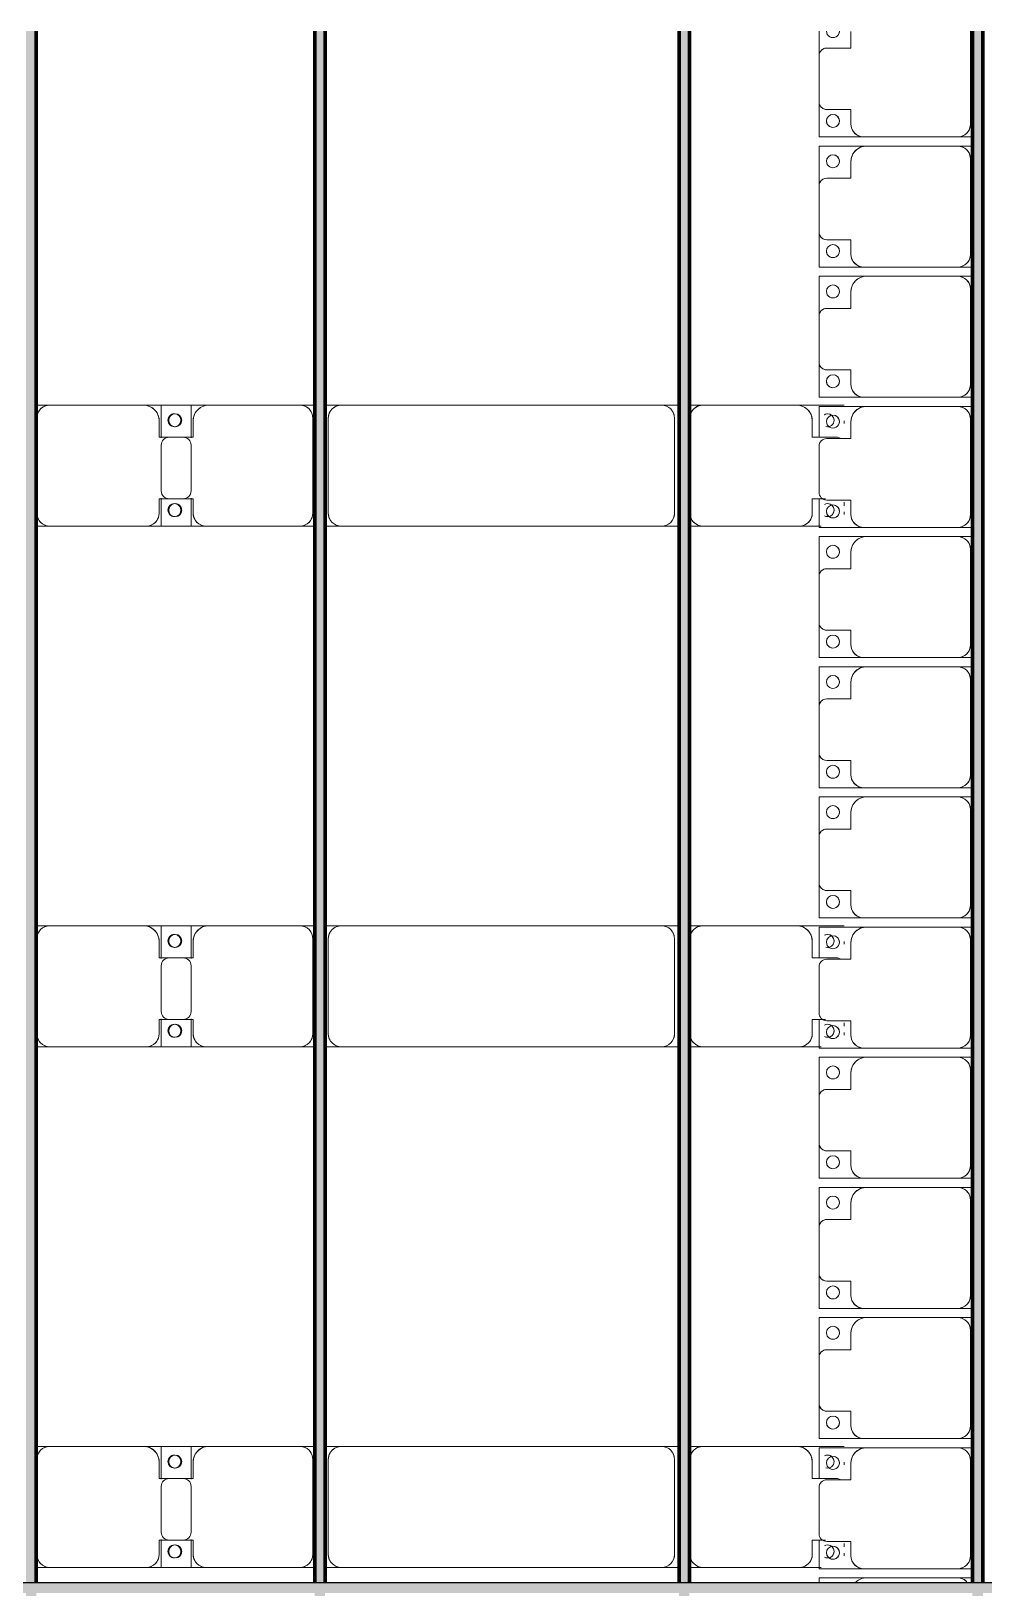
# Model space of a CAD drawing. Header units: millimetres. Extents: x -268744 to 115753, y -96240 to -10461.
# Drawn here: x -188074 to -184413, y -58627 to -52647 of the extents above; entities that cross this region are included whole.
import ezdxf

# ---------------------------------------------------------------- set-up
doc = ezdxf.new("R2010")
doc.units = ezdxf.units.MM
doc.layers.add('A-GENM', color=13, linetype='Continuous', lineweight=9)
doc.layers.add('S-BEAM', color=12, linetype='Continuous', lineweight=9)

# ---------------------------------------------------------------- blocks, each defined once
blk = doc.blocks.new('Dai phao do pin - DẢI PHAO ĐỠ PIN-V8-KHUNG KẾT CẤU BÈ PIN 1')
at = {"layer": 'A-GENM', "color": 7}
for p, q in [((65977.6, 241.6), (66029.7, 241.6)), ((65977.6, 241.6), (66029.7, 241.6)), ((66389.7, 241.6), (66029.7, 241.6)), ((66389.7, 241.6), (66572.2, 241.6)), ((66572.2, 241.6), (66389.7, 241.6)), ((66457.8, 241.6), (66640.3, 241.6)), ((66457.8, 116.2), (66457.8, 241.6)), ((66640.3, 241.6), (66457.8, 241.6)), ((66572.2, 241.6), (66572.2, 116.2)), ((66990.3, 241.6), (66640.3, 241.6)), ((66990.3, 241.6), (67047.6, 241.6)), ((66990.3, 241.6), (67047.6, 241.6)), ((67087.6, 241.6), (67149.7, 241.6)), ((67087.6, 241.6), (67149.7, 241.6)), ((68380.3, 241.6), (67149.7, 241.6)), ((68380.3, 241.6), (68447.6, 241.6)), ((68380.3, 241.6), (68447.6, 241.6)), ((68487.6, 241.6), (68539.7, 241.6)), ((68487.6, 241.6), (68539.7, 241.6)), ((68899.7, 241.6), (68539.7, 241.6)), ((68899.7, 241.6), (69082.2, 241.6)), ((69082.2, 241.6), (68899.7, 241.6)), ((65979.7, 191.6), (65979.7, -173.4)), ((66449.7, 118.2), (66449.7, 181.6)), ((66580.3, 181.6), (66580.3, 118.2)), ((67040.3, -173.4), (67040.3, 191.6)), ((67099.7, 191.6), (67099.7, -173.4)), ((68430.3, -173.4), (68430.3, 191.6)), ((68489.7, 191.6), (68489.7, -173.4)), ((68959.7, 118.2), (68959.7, 181.6)), ((69082.2, 181.2), (69082.2, 170.6)), ((69082.2, 170.6), (69082.2, 181.2)), ((66542.2, 118.2), (66449.7, 118.2)), ((66457.8, 88.2), (66457.8, -88.2)), ((66580.3, 118.2), (66487.8, 118.2)), ((66572.2, -88.2), (66572.2, 88.2)), ((69052.2, 118.2), (68959.7, 118.2)), ((66449.7, -173.4), (66449.7, -118.2)), ((66449.7, -118.2), (66542.2, -118.2)), ((66457.8, -223.4), (66457.8, -116.2)), ((66487.8, -118.2), (66580.3, -118.2)), ((66572.2, -116.2), (66572.2, -223.4)), ((66580.3, -118.2), (66580.3, -173.4)), ((68959.7, -173.4), (68959.7, -118.2)), ((68959.7, -118.2), (69010.6, -118.2)), ((69082.2, -131.3), (69082.2, -144.7)), ((69082.2, -144.7), (69082.2, -131.3)), ((69082.2, -168), (69082.2, -178.9)), ((69082.2, -178.9), (69082.2, -168)), ((66029.7, -223.4), (65977.6, -223.4)), ((66029.7, -223.4), (65977.6, -223.4)), ((66029.7, -223.4), (66399.7, -223.4)), ((66572.2, -223.4), (66399.7, -223.4)), ((66399.7, -223.4), (66572.2, -223.4)), ((66630.3, -223.4), (66457.8, -223.4)), ((66457.8, -223.4), (66630.3, -223.4)), ((66630.3, -223.4), (66990.3, -223.4)), ((67047.6, -223.4), (66990.3, -223.4)), ((67047.6, -223.4), (66990.3, -223.4)), ((67149.7, -223.4), (67087.6, -223.4)), ((67149.7, -223.4), (67087.6, -223.4)), ((67149.7, -223.4), (68380.3, -223.4)), ((68447.6, -223.4), (68380.3, -223.4)), ((68447.6, -223.4), (68380.3, -223.4)), ((68539.7, -223.4), (68487.6, -223.4)), ((68539.7, -223.4), (68487.6, -223.4)), ((68539.7, -223.4), (68909.7, -223.4)), ((68993.6, -223.4), (68909.7, -223.4)), ((68909.7, -223.4), (68993.6, -223.4))]:
    blk.add_line(p, q, dxfattribs=at)
for centre, radius, start, end in [((66029.7, 191.6), 50, 90, 180), ((66029.7, 191.6), 50, 105, 180), ((66389.7, 181.6), 60, 0, 90), ((66640.3, 181.6), 60, 90, 180), ((66990.3, 191.6), 50, 0, 90), ((66990.3, 191.6), 50, 0, 75), ((67149.7, 191.6), 50, 90, 180), ((67149.7, 191.6), 50, 105, 135), ((68380.3, 191.6), 50, 360, 90), ((68380.3, 191.6), 50, 60, 90), ((68539.7, 191.6), 50, 90, 180), ((68539.7, 191.6), 50, 105, 180), ((68899.7, 181.6), 60, 360, 90), ((66389.7, 181.6), 60, 0, 60), ((66508.6, 183.2), 25, 360, 180), ((66508.6, 183.2), 25, 180, 0), ((66508.6, 183.2), 25, 360, 165), ((66511.4, 183.2), 25, 0, 180), ((66511.4, 183.2), 25, 90, 180), ((66511.4, 183.2), 25, 180, 0), ((66511.4, 183.2), 25, 180, 300), ((66508.6, 183.2), 25, 210, 360), ((66511.4, 183.2), 25, 15, 75), ((66640.3, 181.6), 60, 120, 180), ((67149.7, 191.6), 50, 150, 180), ((68380.3, 191.6), 50, 15, 30), ((68899.7, 181.6), 60, 360, 60), ((69018.6, 183.2), 25, 0, 120), ((69018.6, 183.2), 25, 90, 120), ((69018.6, 183.2), 25, 255, 0), ((69018.6, 183.2), 25, 255, 0), ((69018.6, 183.2), 25, 0, 89.86693), ((66511.4, 183.2), 25, 330, 345), ((66487.8, 88.2), 30, 90, 180), ((66542.2, 88.2), 30, 0, 90), ((69052.2, 88.2), 30, 60, 90), ((66487.8, -88.2), 30, 180, 270), ((66542.2, -88.2), 30, 270, 360), ((66029.7, -173.4), 50, 180, 270), ((66029.7, -173.4), 50, 180, 255), ((66399.7, -173.4), 50, 270, 360), ((66399.7, -173.4), 50, 285, 0), ((66508.6, -161.8), 25, 360, 180), ((66508.6, -161.8), 25, 180, 360), ((66508.6, -161.8), 25, 105, 165), ((66508.6, -161.8), 25, 195, 360), ((66511.4, -161.8), 25, 0, 180), ((66511.4, -161.8), 25, 105, 180), ((66511.4, -161.8), 25, 180, 360), ((66511.4, -161.8), 25, 180, 270), ((66508.6, -161.8), 25, 360, 75), ((66511.4, -161.8), 25, 15, 75), ((66511.4, -161.8), 25, 285, 345), ((66630.3, -173.4), 50, 180, 270), ((66630.3, -173.4), 50, 180, 255), ((66990.3, -173.4), 50, 270, 0), ((66990.3, -173.4), 50, 285, 0), ((67149.7, -173.4), 50, 180, 270), ((67149.7, -173.4), 50, 180, 210), ((68380.3, -173.4), 50, 270, 0), ((68380.3, -173.4), 50, 330, 0), ((68539.7, -173.4), 50, 180, 270), ((68539.7, -173.4), 50, 180, 255), ((68909.7, -173.4), 50, 270, 360), ((68909.7, -173.4), 50, 285, 360), ((69018.6, -161.8), 25, 0, 120), ((69018.6, -161.8), 25, 105, 120), ((69018.6, -161.8), 25, 240, 0), ((69018.6, -161.8), 25, 0, 89.86693), ((69018.6, -161.8), 25, 270.13307, 0), ((67149.7, -173.4), 50, 240, 270), ((68380.3, -173.4), 50, 285, 300), ((69018.6, -161.8), 25, 240, 270)]:
    blk.add_arc(centre, radius, start, end, dxfattribs=at)
blk = doc.blocks.new('Dai phao do pin - DẢI PHAO ĐỠ PIN-V9-KHUNG KẾT CẤU BÈ PIN 1')
at = {"layer": 'A-GENM', "color": 7}
for p, q in [((65977.6, 241.6), (66029.7, 241.6)), ((65977.6, 241.6), (66029.7, 241.6)), ((66389.7, 241.6), (66029.7, 241.6)), ((66389.7, 241.6), (66572.2, 241.6)), ((66572.2, 241.6), (66389.7, 241.6)), ((66457.8, 241.6), (66640.3, 241.6)), ((66457.8, 116.2), (66457.8, 241.6)), ((66640.3, 241.6), (66457.8, 241.6)), ((66572.2, 241.6), (66572.2, 116.2)), ((66990.3, 241.6), (66640.3, 241.6)), ((66990.3, 241.6), (67047.6, 241.6)), ((66990.3, 241.6), (67047.6, 241.6)), ((67087.6, 241.6), (67149.7, 241.6)), ((67087.6, 241.6), (67149.7, 241.6)), ((68380.3, 241.6), (67149.7, 241.6)), ((68380.3, 241.6), (68447.6, 241.6)), ((68380.3, 241.6), (68447.6, 241.6)), ((68487.6, 241.6), (68539.7, 241.6)), ((68487.6, 241.6), (68539.7, 241.6)), ((68899.7, 241.6), (68539.7, 241.6)), ((68899.7, 241.6), (69082.2, 241.6)), ((69082.2, 241.6), (68899.7, 241.6)), ((65979.7, 191.6), (65979.7, -173.4)), ((66449.7, 118.2), (66449.7, 181.6)), ((66580.3, 181.6), (66580.3, 118.2)), ((67040.3, -173.4), (67040.3, 191.6)), ((67099.7, 191.6), (67099.7, -173.4)), ((68430.3, -173.4), (68430.3, 191.6)), ((68489.7, 191.6), (68489.7, -173.4)), ((68959.7, 118.2), (68959.7, 181.6)), ((69082.2, 181.2), (69082.2, 170.6)), ((69082.2, 170.6), (69082.2, 181.2)), ((66542.2, 118.2), (66449.7, 118.2)), ((66457.8, 88.2), (66457.8, -88.2)), ((66580.3, 118.2), (66487.8, 118.2)), ((66572.2, -88.2), (66572.2, 88.2)), ((69052.2, 118.2), (68959.7, 118.2)), ((66449.7, -173.4), (66449.7, -118.2)), ((66449.7, -118.2), (66542.2, -118.2)), ((66457.8, -223.4), (66457.8, -116.2)), ((66487.8, -118.2), (66580.3, -118.2)), ((66572.2, -116.2), (66572.2, -223.4)), ((66580.3, -118.2), (66580.3, -173.4)), ((68959.7, -173.4), (68959.7, -118.2)), ((68959.7, -118.2), (69010.6, -118.2)), ((69082.2, -131.3), (69082.2, -144.7)), ((69082.2, -144.7), (69082.2, -131.3)), ((69082.2, -168), (69082.2, -178.9)), ((69082.2, -178.9), (69082.2, -168)), ((66029.7, -223.4), (65977.6, -223.4)), ((66029.7, -223.4), (65977.6, -223.4)), ((66029.7, -223.4), (66399.7, -223.4)), ((66572.2, -223.4), (66399.7, -223.4)), ((66399.7, -223.4), (66572.2, -223.4)), ((66630.3, -223.4), (66457.8, -223.4)), ((66457.8, -223.4), (66630.3, -223.4)), ((66630.3, -223.4), (66990.3, -223.4)), ((67047.6, -223.4), (66990.3, -223.4)), ((67047.6, -223.4), (66990.3, -223.4)), ((67149.7, -223.4), (67087.6, -223.4)), ((67149.7, -223.4), (67087.6, -223.4)), ((67149.7, -223.4), (68380.3, -223.4)), ((68447.6, -223.4), (68380.3, -223.4)), ((68447.6, -223.4), (68380.3, -223.4)), ((68539.7, -223.4), (68487.6, -223.4)), ((68539.7, -223.4), (68487.6, -223.4)), ((68539.7, -223.4), (68909.7, -223.4)), ((68993.6, -223.4), (68909.7, -223.4)), ((68909.7, -223.4), (68993.6, -223.4))]:
    blk.add_line(p, q, dxfattribs=at)
for centre, radius, start, end in [((66029.7, 191.6), 50, 90, 180), ((66029.7, 191.6), 50, 105, 180), ((66389.7, 181.6), 60, 0, 90), ((66640.3, 181.6), 60, 90, 180), ((66990.3, 191.6), 50, 0, 90), ((66990.3, 191.6), 50, 0, 75), ((67149.7, 191.6), 50, 90, 180), ((67149.7, 191.6), 50, 105, 135), ((68380.3, 191.6), 50, 360, 90), ((68380.3, 191.6), 50, 60, 90), ((68539.7, 191.6), 50, 90, 180), ((68539.7, 191.6), 50, 105, 180), ((68899.7, 181.6), 60, 360, 90), ((66389.7, 181.6), 60, 0, 60), ((66508.6, 183.2), 25, 360, 180), ((66508.6, 183.2), 25, 180, 0), ((66508.6, 183.2), 25, 360, 165), ((66511.4, 183.2), 25, 0, 180), ((66511.4, 183.2), 25, 90, 180), ((66511.4, 183.2), 25, 180, 0), ((66511.4, 183.2), 25, 180, 300), ((66508.6, 183.2), 25, 210, 360), ((66511.4, 183.2), 25, 15, 75), ((66640.3, 181.6), 60, 120, 180), ((67149.7, 191.6), 50, 150, 180), ((68380.3, 191.6), 50, 15, 30), ((68899.7, 181.6), 60, 360, 60), ((69018.6, 183.2), 25, 0, 120), ((69018.6, 183.2), 25, 90, 120), ((69018.6, 183.2), 25, 255, 0), ((69018.6, 183.2), 25, 255, 0), ((69018.6, 183.2), 25, 0, 89.86693), ((66511.4, 183.2), 25, 330, 345), ((66487.8, 88.2), 30, 90, 180), ((66542.2, 88.2), 30, 0, 90), ((69052.2, 88.2), 30, 60, 90), ((66487.8, -88.2), 30, 180, 270), ((66542.2, -88.2), 30, 270, 360), ((66029.7, -173.4), 50, 180, 270), ((66029.7, -173.4), 50, 180, 255), ((66399.7, -173.4), 50, 270, 360), ((66399.7, -173.4), 50, 285, 0), ((66508.6, -161.8), 25, 360, 180), ((66508.6, -161.8), 25, 180, 360), ((66508.6, -161.8), 25, 105, 165), ((66508.6, -161.8), 25, 195, 360), ((66511.4, -161.8), 25, 0, 180), ((66511.4, -161.8), 25, 105, 180), ((66511.4, -161.8), 25, 180, 360), ((66511.4, -161.8), 25, 180, 270), ((66508.6, -161.8), 25, 360, 75), ((66511.4, -161.8), 25, 15, 75), ((66511.4, -161.8), 25, 285, 345), ((66630.3, -173.4), 50, 180, 270), ((66630.3, -173.4), 50, 180, 255), ((66990.3, -173.4), 50, 270, 0), ((66990.3, -173.4), 50, 285, 0), ((67149.7, -173.4), 50, 180, 270), ((67149.7, -173.4), 50, 180, 210), ((68380.3, -173.4), 50, 270, 0), ((68380.3, -173.4), 50, 330, 0), ((68539.7, -173.4), 50, 180, 270), ((68539.7, -173.4), 50, 180, 255), ((68909.7, -173.4), 50, 270, 360), ((68909.7, -173.4), 50, 285, 360), ((69018.6, -161.8), 25, 0, 120), ((69018.6, -161.8), 25, 105, 120), ((69018.6, -161.8), 25, 240, 0), ((69018.6, -161.8), 25, 0, 89.86693), ((69018.6, -161.8), 25, 270.13307, 0), ((67149.7, -173.4), 50, 240, 270), ((68380.3, -173.4), 50, 285, 300), ((69018.6, -161.8), 25, 240, 270)]:
    blk.add_arc(centre, radius, start, end, dxfattribs=at)
blk = doc.blocks.new('Dầm C52 - Hộp 40x60-V25-KHUNG KẾT CẤU BÈ PIN 1')
at = {"layer": 'S-BEAM', "lineweight": 25}
blk.add_hatch(color=4, dxfattribs=at).paths.add_polyline_path([(-145425.8, -20), (145811, -20), (145811, 20), (-145811, 20), (-145811, -20)])
at = {"layer": 'S-BEAM', "color": 4, "lineweight": 25}
blk.add_line((-145811, 20), (145811, 20), dxfattribs=at)
blk = doc.blocks.new('Dải phao đi lại kèm đỡ invester - DẢI PHAO ĐI LẠI-102783-KHUNG KẾT CẤU BÈ PIN 1')
at = {"layer": 'A-GENM', "color": 7}
for p, q in [((32673.4, -729.7), (32316.8, -729.7)), ((32723.4, -722.4), (32723.4, -779.7)), ((32723.4, -722.4), (32723.4, -779.7)), ((32758.4, -779.7), (32758.4, -722.4)), ((32758.4, -779.7), (32758.4, -722.4)), ((33173.4, -729.7), (32808.4, -729.7)), ((33223.4, -722.4), (33223.4, -779.7)), ((33223.4, -722.4), (33223.4, -779.7)), ((33258.4, -779.7), (33258.4, -722.4)), ((33258.4, -779.7), (33258.4, -722.4)), ((33673.4, -729.7), (33308.4, -729.7)), ((33723.4, -722.4), (33723.4, -779.7)), ((33723.4, -722.4), (33723.4, -779.7)), ((33758.4, -779.7), (33758.4, -722.4)), ((33758.4, -779.7), (33758.4, -722.4)), ((34173.4, -729.7), (33808.4, -729.7)), ((34223.4, -722.4), (34223.4, -779.7)), ((34223.4, -722.4), (34223.4, -779.7)), ((34258.4, -779.7), (34258.4, -722.4)), ((34258.4, -779.7), (34258.4, -722.4)), ((34673.4, -729.7), (34308.4, -729.7)), ((34723.4, -722.4), (34723.4, -779.7)), ((34723.4, -722.4), (34723.4, -779.7)), ((34758.4, -779.7), (34758.4, -722.4)), ((34758.4, -779.7), (34758.4, -722.4)), ((35173.4, -729.7), (34808.4, -729.7)), ((35223.4, -722.4), (35223.4, -779.7)), ((35223.4, -722.4), (35223.4, -779.7)), ((35258.4, -779.7), (35258.4, -722.4)), ((35258.4, -779.7), (35258.4, -722.4)), ((35673.4, -729.7), (35308.4, -729.7)), ((35723.4, -722.4), (35723.4, -779.7)), ((35723.4, -722.4), (35723.4, -779.7)), ((35758.4, -779.7), (35758.4, -722.4)), ((35758.4, -779.7), (35758.4, -722.4)), ((36173.4, -729.7), (35808.4, -729.7)), ((36223.4, -722.4), (36223.4, -779.7)), ((36223.4, -722.4), (36223.4, -779.7)), ((36258.4, -779.7), (36258.4, -722.4)), ((36258.4, -779.7), (36258.4, -722.4)), ((36673.4, -729.7), (36308.4, -729.7)), ((36723.4, -722.4), (36723.4, -779.7)), ((36723.4, -722.4), (36723.4, -779.7)), ((36758.4, -779.7), (36758.4, -722.4)), ((36758.4, -779.7), (36758.4, -722.4)), ((37173.4, -729.7), (36808.4, -729.7)), ((37223.4, -722.4), (37223.4, -779.7)), ((37223.4, -722.4), (37223.4, -779.7)), ((37258.4, -779.7), (37258.4, -722.4)), ((37258.4, -779.7), (37258.4, -722.4)), ((37673.4, -729.7), (37308.4, -729.7)), ((37723.4, -722.4), (37723.4, -779.7)), ((37723.4, -722.4), (37723.4, -779.7)), ((37758.4, -779.7), (37758.4, -722.4)), ((37758.4, -779.7), (37758.4, -722.4)), ((38173.4, -729.7), (37808.4, -729.7)), ((38223.4, -722.4), (38223.4, -779.7)), ((38223.4, -722.4), (38223.4, -779.7)), ((38258.4, -779.7), (38258.4, -722.4)), ((38258.4, -779.7), (38258.4, -722.4)), ((32723.4, -1139.7), (32723.4, -779.7)), ((32758.4, -779.7), (32758.4, -1129.7)), ((33223.4, -1139.7), (33223.4, -779.7)), ((33258.4, -779.7), (33258.4, -1129.7)), ((33723.4, -1139.7), (33723.4, -779.7)), ((33758.4, -779.7), (33758.4, -1129.7)), ((34223.4, -1139.7), (34223.4, -779.7)), ((34258.4, -779.7), (34258.4, -1129.7)), ((34723.4, -1139.7), (34723.4, -779.7)), ((34758.4, -779.7), (34758.4, -1129.7)), ((35223.4, -1139.7), (35223.4, -779.7)), ((35258.4, -779.7), (35258.4, -1129.7)), ((35723.4, -1139.7), (35723.4, -779.7)), ((35758.4, -779.7), (35758.4, -1129.7)), ((36223.4, -1139.7), (36223.4, -779.7)), ((36258.4, -779.7), (36258.4, -1129.7)), ((36723.4, -1139.7), (36723.4, -779.7)), ((36758.4, -779.7), (36758.4, -1129.7)), ((37223.4, -1139.7), (37223.4, -779.7)), ((37258.4, -779.7), (37258.4, -1129.7)), ((37723.4, -1139.7), (37723.4, -779.7)), ((37758.4, -779.7), (37758.4, -1129.7)), ((38223.4, -1139.7), (38223.4, -779.7)), ((38258.4, -779.7), (38258.4, -1129.7)), ((32758.4, -1312.2), (32758.4, -1129.7)), ((32758.4, -1129.7), (32758.4, -1312.2)), ((33258.4, -1312.2), (33258.4, -1129.7)), ((33258.4, -1129.7), (33258.4, -1312.2)), ((33758.4, -1312.2), (33758.4, -1129.7)), ((33758.4, -1129.7), (33758.4, -1312.2)), ((34258.4, -1312.2), (34258.4, -1129.7)), ((34258.4, -1129.7), (34258.4, -1312.2)), ((34758.4, -1312.2), (34758.4, -1129.7)), ((34758.4, -1129.7), (34758.4, -1312.2)), ((35258.4, -1312.2), (35258.4, -1129.7)), ((35258.4, -1129.7), (35258.4, -1312.2)), ((35758.4, -1312.2), (35758.4, -1129.7)), ((35758.4, -1129.7), (35758.4, -1312.2)), ((36258.4, -1312.2), (36258.4, -1129.7)), ((36258.4, -1129.7), (36258.4, -1312.2)), ((36758.4, -1312.2), (36758.4, -1129.7)), ((36758.4, -1129.7), (36758.4, -1312.2)), ((37258.4, -1312.2), (37258.4, -1129.7)), ((37258.4, -1129.7), (37258.4, -1312.2)), ((37758.4, -1312.2), (37758.4, -1129.7)), ((37758.4, -1129.7), (37758.4, -1312.2)), ((38258.4, -1312.2), (38258.4, -1129.7)), ((38258.4, -1129.7), (38258.4, -1312.2)), ((32318.4, -1189.7), (32381.8, -1189.7)), ((32381.8, -1189.7), (32381.8, -1282.2)), ((32618.2, -1282.2), (32618.2, -1189.7)), ((32618.2, -1189.7), (32673.4, -1189.7)), ((32723.4, -1139.7), (32723.4, -1312.2)), ((32723.4, -1312.2), (32723.4, -1139.7)), ((32818.4, -1189.7), (32881.8, -1189.7)), ((32881.8, -1189.7), (32881.8, -1282.2)), ((33118.2, -1282.2), (33118.2, -1189.7)), ((33118.2, -1189.7), (33173.4, -1189.7)), ((33223.4, -1139.7), (33223.4, -1312.2)), ((33223.4, -1312.2), (33223.4, -1139.7)), ((33318.4, -1189.7), (33381.8, -1189.7)), ((33381.8, -1189.7), (33381.8, -1282.2)), ((33618.2, -1282.2), (33618.2, -1189.7)), ((33618.2, -1189.7), (33673.4, -1189.7)), ((33723.4, -1139.7), (33723.4, -1312.2)), ((33723.4, -1312.2), (33723.4, -1139.7)), ((33818.4, -1189.7), (33881.8, -1189.7)), ((33881.8, -1189.7), (33881.8, -1282.2)), ((34118.2, -1282.2), (34118.2, -1189.7)), ((34118.2, -1189.7), (34173.4, -1189.7)), ((34223.4, -1139.7), (34223.4, -1312.2)), ((34223.4, -1312.2), (34223.4, -1139.7)), ((34318.4, -1189.7), (34381.8, -1189.7)), ((34381.8, -1189.7), (34381.8, -1282.2)), ((34618.2, -1282.2), (34618.2, -1189.7)), ((34618.2, -1189.7), (34673.4, -1189.7)), ((34723.4, -1139.7), (34723.4, -1312.2)), ((34723.4, -1312.2), (34723.4, -1139.7)), ((34818.4, -1189.7), (34881.8, -1189.7)), ((34881.8, -1189.7), (34881.8, -1282.2)), ((35118.2, -1282.2), (35118.2, -1189.7)), ((35118.2, -1189.7), (35173.4, -1189.7)), ((35223.4, -1139.7), (35223.4, -1312.2)), ((35223.4, -1312.2), (35223.4, -1139.7)), ((35318.4, -1189.7), (35381.8, -1189.7)), ((35381.8, -1189.7), (35381.8, -1282.2)), ((35618.2, -1282.2), (35618.2, -1189.7)), ((35618.2, -1189.7), (35673.4, -1189.7)), ((35723.4, -1139.7), (35723.4, -1312.2)), ((35723.4, -1312.2), (35723.4, -1139.7)), ((35818.4, -1189.7), (35881.8, -1189.7)), ((35881.8, -1189.7), (35881.8, -1282.2)), ((36118.2, -1282.2), (36118.2, -1189.7)), ((36118.2, -1189.7), (36173.4, -1189.7)), ((36223.4, -1139.7), (36223.4, -1312.2)), ((36223.4, -1312.2), (36223.4, -1139.7)), ((36318.4, -1189.7), (36381.8, -1189.7)), ((36381.8, -1189.7), (36381.8, -1282.2)), ((36618.2, -1282.2), (36618.2, -1189.7)), ((36618.2, -1189.7), (36673.4, -1189.7)), ((36723.4, -1139.7), (36723.4, -1312.2)), ((36723.4, -1312.2), (36723.4, -1139.7)), ((36818.4, -1189.7), (36881.8, -1189.7)), ((36881.8, -1189.7), (36881.8, -1282.2)), ((37118.2, -1282.2), (37118.2, -1189.7)), ((37118.2, -1189.7), (37173.4, -1189.7)), ((37223.4, -1139.7), (37223.4, -1312.2)), ((37223.4, -1312.2), (37223.4, -1139.7)), ((37318.4, -1189.7), (37381.8, -1189.7)), ((37381.8, -1189.7), (37381.8, -1282.2)), ((37618.2, -1282.2), (37618.2, -1189.7)), ((37618.2, -1189.7), (37673.4, -1189.7)), ((37723.4, -1139.7), (37723.4, -1312.2)), ((37723.4, -1312.2), (37723.4, -1139.7)), ((37818.4, -1189.7), (37881.8, -1189.7)), ((37881.8, -1189.7), (37881.8, -1282.2)), ((38118.2, -1282.2), (38118.2, -1189.7)), ((38118.2, -1189.7), (38173.4, -1189.7)), ((38223.4, -1139.7), (38223.4, -1312.2)), ((38223.4, -1312.2), (38223.4, -1139.7)), ((32411.8, -1312.2), (32316.8, -1312.2)), ((32316.8, -1312.2), (32411.8, -1312.2)), ((32411.8, -1312.2), (32588.2, -1312.2)), ((32723.4, -1312.2), (32588.2, -1312.2)), ((32588.2, -1312.2), (32723.4, -1312.2)), ((32911.8, -1312.2), (32758.4, -1312.2)), ((32758.4, -1312.2), (32911.8, -1312.2)), ((32911.8, -1312.2), (33088.2, -1312.2)), ((33223.4, -1312.2), (33088.2, -1312.2)), ((33088.2, -1312.2), (33223.4, -1312.2)), ((33411.8, -1312.2), (33258.4, -1312.2)), ((33258.4, -1312.2), (33411.8, -1312.2)), ((33411.8, -1312.2), (33588.2, -1312.2)), ((33723.4, -1312.2), (33588.2, -1312.2)), ((33588.2, -1312.2), (33723.4, -1312.2)), ((33876.8, -1312.2), (33758.4, -1312.2)), ((33758.4, -1312.2), (33876.8, -1312.2)), ((33911.8, -1312.2), (34088.2, -1312.2)), ((34223.4, -1312.2), (34113.2, -1312.2)), ((34113.2, -1312.2), (34223.4, -1312.2)), ((34411.8, -1312.2), (34258.4, -1312.2)), ((34258.4, -1312.2), (34411.8, -1312.2)), ((34411.8, -1312.2), (34588.2, -1312.2)), ((34723.4, -1312.2), (34588.2, -1312.2)), ((34588.2, -1312.2), (34723.4, -1312.2)), ((34911.8, -1312.2), (34758.4, -1312.2)), ((34758.4, -1312.2), (34911.8, -1312.2)), ((34911.8, -1312.2), (35088.2, -1312.2)), ((35223.4, -1312.2), (35088.2, -1312.2)), ((35088.2, -1312.2), (35223.4, -1312.2)), ((35411.8, -1312.2), (35258.4, -1312.2)), ((35258.4, -1312.2), (35411.8, -1312.2)), ((35411.8, -1312.2), (35588.2, -1312.2)), ((35723.4, -1312.2), (35588.2, -1312.2)), ((35588.2, -1312.2), (35723.4, -1312.2)), ((35876.8, -1312.2), (35758.4, -1312.2)), ((35758.4, -1312.2), (35876.8, -1312.2)), ((35911.8, -1312.2), (36088.2, -1312.2)), ((36223.4, -1312.2), (36113.2, -1312.2)), ((36113.2, -1312.2), (36223.4, -1312.2)), ((36411.8, -1312.2), (36258.4, -1312.2)), ((36258.4, -1312.2), (36411.8, -1312.2)), ((36411.8, -1312.2), (36588.2, -1312.2)), ((36723.4, -1312.2), (36588.2, -1312.2)), ((36588.2, -1312.2), (36723.4, -1312.2)), ((36911.8, -1312.2), (36758.4, -1312.2)), ((36758.4, -1312.2), (36911.8, -1312.2)), ((36911.8, -1312.2), (37088.2, -1312.2)), ((37223.4, -1312.2), (37088.2, -1312.2)), ((37088.2, -1312.2), (37223.4, -1312.2)), ((37411.8, -1312.2), (37258.4, -1312.2)), ((37258.4, -1312.2), (37411.8, -1312.2)), ((37411.8, -1312.2), (37588.2, -1312.2)), ((37723.4, -1312.2), (37588.2, -1312.2)), ((37588.2, -1312.2), (37723.4, -1312.2)), ((37876.8, -1312.2), (37758.4, -1312.2)), ((37758.4, -1312.2), (37876.8, -1312.2)), ((37911.8, -1312.2), (38088.2, -1312.2)), ((38223.4, -1312.2), (38113.2, -1312.2)), ((38113.2, -1312.2), (38223.4, -1312.2)), ((38276.8, -1312.2), (38258.4, -1312.2)), ((38258.4, -1312.2), (38276.8, -1312.2))]:
    blk.add_line(p, q, dxfattribs=at)
for centre, radius, start, end in [((32673.4, -779.7), 50, 360, 90), ((32673.4, -779.7), 50, 15, 90), ((32808.4, -779.7), 50, 90, 180), ((32808.4, -779.7), 50, 90, 165), ((33173.4, -779.7), 50, 360, 90), ((33173.4, -779.7), 50, 15, 90), ((33308.4, -779.7), 50, 90, 180), ((33308.4, -779.7), 50, 90, 165), ((33673.4, -779.7), 50, 360, 90), ((33673.4, -779.7), 50, 15, 90), ((33808.4, -779.7), 50, 90, 180), ((33808.4, -779.7), 50, 90, 165), ((34173.4, -779.7), 50, 360, 90), ((34173.4, -779.7), 50, 15, 90), ((34308.4, -779.7), 50, 90, 180), ((34308.4, -779.7), 50, 90, 165), ((34673.4, -779.7), 50, 360, 90), ((34673.4, -779.7), 50, 15, 90), ((34808.4, -779.7), 50, 90, 180), ((34808.4, -779.7), 50, 90, 165), ((35173.4, -779.7), 50, 0, 90), ((35173.4, -779.7), 50, 15, 90), ((35308.4, -779.7), 50, 90, 180), ((35308.4, -779.7), 50, 90, 165), ((35673.4, -779.7), 50, 360, 90), ((35673.4, -779.7), 50, 15, 90), ((35808.4, -779.7), 50, 90, 180), ((35808.4, -779.7), 50, 90, 165), ((36173.4, -779.7), 50, 360, 90), ((36173.4, -779.7), 50, 15, 90), ((36308.4, -779.7), 50, 90, 180), ((36308.4, -779.7), 50, 90, 165), ((36673.4, -779.7), 50, 0, 90), ((36673.4, -779.7), 50, 15, 90), ((36808.4, -779.7), 50, 90, 180), ((36808.4, -779.7), 50, 90, 165), ((37173.4, -779.7), 50, 360, 90), ((37173.4, -779.7), 50, 15, 90), ((37308.4, -779.7), 50, 90, 180), ((37308.4, -779.7), 50, 90, 165), ((37673.4, -779.7), 50, 360, 90), ((37673.4, -779.7), 50, 15, 90), ((37808.4, -779.7), 50, 90, 180), ((37808.4, -779.7), 50, 90, 165), ((38173.4, -779.7), 50, 360, 90), ((38173.4, -779.7), 50, 15, 90), ((38308.4, -779.7), 50, 135, 180), ((38308.4, -779.7), 50, 135, 165), ((32818.4, -1129.7), 60, 180, 270), ((33318.4, -1129.7), 60, 180, 270), ((33818.4, -1129.7), 60, 180, 270), ((34318.4, -1129.7), 60, 180, 270), ((34818.4, -1129.7), 60, 180, 270), ((35318.4, -1129.7), 60, 180, 270), ((35818.4, -1129.7), 60, 180, 270), ((36318.4, -1129.7), 60, 180, 270), ((36818.4, -1129.7), 60, 180, 270), ((37318.4, -1129.7), 60, 180, 270), ((37818.4, -1129.7), 60, 180, 270), ((38318.4, -1129.7), 60, 180, 225), ((32673.4, -1139.7), 50, 270, 0), ((32673.4, -1139.7), 50, 270, 345), ((32818.4, -1129.7), 60, 210, 270), ((33173.4, -1139.7), 50, 270, 0), ((33173.4, -1139.7), 50, 270, 345), ((33318.4, -1129.7), 60, 210, 270), ((33673.4, -1139.7), 50, 270, 0), ((33673.4, -1139.7), 50, 270, 345), ((33818.4, -1129.7), 60, 210, 270), ((34173.4, -1139.7), 50, 270, 0), ((34173.4, -1139.7), 50, 270, 345), ((34318.4, -1129.7), 60, 210, 270), ((34673.4, -1139.7), 50, 270, 0), ((34673.4, -1139.7), 50, 270, 345), ((34818.4, -1129.7), 60, 210, 270), ((35173.4, -1139.7), 50, 270, 0), ((35173.4, -1139.7), 50, 270, 345), ((35318.4, -1129.7), 60, 210, 270), ((35673.4, -1139.7), 50, 270, 0), ((35673.4, -1139.7), 50, 270, 345), ((35818.4, -1129.7), 60, 210, 270), ((36173.4, -1139.7), 50, 270, 360), ((36173.4, -1139.7), 50, 270, 345), ((36318.4, -1129.7), 60, 210, 270), ((36673.4, -1139.7), 50, 270, 0), ((36673.4, -1139.7), 50, 270, 345), ((36818.4, -1129.7), 60, 210, 270), ((37173.4, -1139.7), 50, 270, 0), ((37173.4, -1139.7), 50, 270, 345), ((37318.4, -1129.7), 60, 210, 270), ((37673.4, -1139.7), 50, 270, 0), ((37673.4, -1139.7), 50, 270, 345), ((37818.4, -1129.7), 60, 210, 270), ((38173.4, -1139.7), 50, 270, 0), ((38173.4, -1139.7), 50, 270, 345), ((38318.4, -1129.7), 60, 210, 225), ((32316.8, -1258.6), 25, 270, 90), ((32316.8, -1258.6), 25, 60, 90), ((32316.8, -1258.6), 25, 270, 30), ((32661.8, -1258.6), 25, 90, 270), ((32661.8, -1258.6), 25, 90, 165), ((32661.8, -1258.6), 25, 270, 90), ((32661.8, -1258.6), 25, 15, 90), ((32816.8, -1258.6), 25, 90, 270), ((32816.8, -1258.6), 25, 90, 165), ((32816.8, -1258.6), 25, 270, 90), ((32816.8, -1258.6), 25, 60, 90), ((32816.8, -1258.6), 25, 270, 30), ((33161.8, -1258.6), 25, 90, 270), ((33161.8, -1258.6), 25, 90, 165), ((33161.8, -1258.6), 25, 270, 90), ((33161.8, -1258.6), 25, 15, 90), ((33316.8, -1258.6), 25, 90, 270), ((33316.8, -1258.6), 25, 90, 165), ((33316.8, -1258.6), 25, 270, 90), ((33316.8, -1258.6), 25, 60, 90), ((33316.8, -1258.6), 25, 270, 30), ((33661.8, -1258.6), 25, 90, 270), ((33661.8, -1258.6), 25, 90, 165), ((33661.8, -1258.6), 25, 270, 90), ((33661.8, -1258.6), 25, 15, 90), ((33816.8, -1258.6), 25, 90, 270), ((33816.8, -1258.6), 25, 90, 165), ((33816.8, -1258.6), 25, 270, 90), ((33816.8, -1258.6), 25, 60, 90), ((33816.8, -1258.6), 25, 270, 30), ((34161.8, -1258.6), 25, 90, 270), ((34161.8, -1258.6), 25, 90, 165), ((34161.8, -1258.6), 25, 270, 90), ((34161.8, -1258.6), 25, 15, 90), ((34316.8, -1258.6), 25, 90, 270), ((34316.8, -1258.6), 25, 90, 165), ((34316.8, -1258.6), 25, 270, 90), ((34316.8, -1258.6), 25, 60, 90), ((34316.8, -1258.6), 25, 270, 30), ((34661.8, -1258.6), 25, 90, 270), ((34661.8, -1258.6), 25, 90, 165), ((34661.8, -1258.6), 25, 270, 90), ((34661.8, -1258.6), 25, 15, 90), ((34816.8, -1258.6), 25, 90, 270), ((34816.8, -1258.6), 25, 90, 165), ((34816.8, -1258.6), 25, 270, 90), ((34816.8, -1258.6), 25, 60, 90), ((34816.8, -1258.6), 25, 270, 30), ((35161.8, -1258.6), 25, 90, 270), ((35161.8, -1258.6), 25, 90, 165), ((35161.8, -1258.6), 25, 270, 90), ((35161.8, -1258.6), 25, 15, 90), ((35316.8, -1258.6), 25, 90, 270), ((35316.8, -1258.6), 25, 90, 165), ((35316.8, -1258.6), 25, 270, 90), ((35316.8, -1258.6), 25, 60, 90), ((35316.8, -1258.6), 25, 270, 30), ((35661.8, -1258.6), 25, 90, 270), ((35661.8, -1258.6), 25, 90, 165), ((35661.8, -1258.6), 25, 270, 90), ((35661.8, -1258.6), 25, 15, 90), ((35816.8, -1258.6), 25, 90, 270), ((35816.8, -1258.6), 25, 90, 165), ((35816.8, -1258.6), 25, 270, 90), ((35816.8, -1258.6), 25, 60, 90), ((35816.8, -1258.6), 25, 270, 30), ((36161.8, -1258.6), 25, 90, 270), ((36161.8, -1258.6), 25, 90, 165), ((36161.8, -1258.6), 25, 270, 90), ((36161.8, -1258.6), 25, 15, 90), ((36316.8, -1258.6), 25, 90, 270), ((36316.8, -1258.6), 25, 90, 165), ((36316.8, -1258.6), 25, 270, 90), ((36316.8, -1258.6), 25, 60, 90), ((36316.8, -1258.6), 25, 270, 30), ((36661.8, -1258.6), 25, 90, 270), ((36661.8, -1258.6), 25, 90, 165), ((36661.8, -1258.6), 25, 270, 90), ((36661.8, -1258.6), 25, 15, 90), ((36816.8, -1258.6), 25, 90, 270), ((36816.8, -1258.6), 25, 90, 165), ((36816.8, -1258.6), 25, 270, 90), ((36816.8, -1258.6), 25, 60, 90), ((36816.8, -1258.6), 25, 270, 30), ((37161.8, -1258.6), 25, 90, 270), ((37161.8, -1258.6), 25, 90, 165), ((37161.8, -1258.6), 25, 270, 90), ((37161.8, -1258.6), 25, 15, 90), ((37316.8, -1258.6), 25, 90, 270), ((37316.8, -1258.6), 25, 90, 165), ((37316.8, -1258.6), 25, 270, 90), ((37316.8, -1258.6), 25, 60, 90), ((37316.8, -1258.6), 25, 270, 30), ((37661.8, -1258.6), 25, 90, 270), ((37661.8, -1258.6), 25, 90, 165), ((37661.8, -1258.6), 25, 270, 90), ((37661.8, -1258.6), 25, 15, 90), ((37816.8, -1258.6), 25, 90, 270), ((37816.8, -1258.6), 25, 90, 165), ((37816.8, -1258.6), 25, 270, 90), ((37816.8, -1258.6), 25, 60, 90), ((37816.8, -1258.6), 25, 270, 30), ((38161.8, -1258.6), 25, 90, 270), ((38161.8, -1258.6), 25, 90, 165), ((38161.8, -1258.6), 25, 270, 90), ((38161.8, -1258.6), 25, 15, 90), ((32411.8, -1282.2), 30, 180, 270), ((32411.8, -1282.2), 30, 195, 225), ((32411.8, -1282.2), 30, 195, 255), ((32411.8, -1282.2), 30, 195, 225), ((32588.2, -1282.2), 30, 270, 360), ((32588.2, -1282.2), 30, 285, 345), ((32588.2, -1282.2), 30, 285, 300), ((32588.2, -1282.2), 30, 285, 300), ((32588.2, -1282.2), 30, 315, 345), ((32588.2, -1282.2), 30, 315, 345), ((32661.8, -1258.6), 25, 180, 270), ((32661.8, -1258.6), 25, 270, 0), ((32816.8, -1258.6), 25, 180, 270), ((32911.8, -1282.2), 30, 180, 270), ((32911.8, -1282.2), 30, 195, 225), ((32911.8, -1282.2), 30, 195, 255), ((32911.8, -1282.2), 30, 195, 225), ((33088.2, -1282.2), 30, 270, 360), ((33088.2, -1282.2), 30, 285, 345), ((33088.2, -1282.2), 30, 285, 300), ((33088.2, -1282.2), 30, 285, 300), ((33088.2, -1282.2), 30, 315, 345), ((33088.2, -1282.2), 30, 315, 345), ((33161.8, -1258.6), 25, 180, 270), ((33161.8, -1258.6), 25, 270, 0), ((33316.8, -1258.6), 25, 180, 270), ((33411.8, -1282.2), 30, 180, 270), ((33411.8, -1282.2), 30, 195, 225), ((33411.8, -1282.2), 30, 195, 255), ((33411.8, -1282.2), 30, 195, 225), ((33588.2, -1282.2), 30, 270, 0), ((33588.2, -1282.2), 30, 285, 345), ((33588.2, -1282.2), 30, 285, 300), ((33588.2, -1282.2), 30, 285, 300), ((33588.2, -1282.2), 30, 315, 345), ((33588.2, -1282.2), 30, 315, 345), ((33661.8, -1258.6), 25, 180, 270), ((33661.8, -1258.6), 25, 270, 0), ((33816.8, -1258.6), 25, 180, 270), ((33911.8, -1282.2), 30, 180, 270), ((34088.2, -1282.2), 30, 270, 360), ((34088.2, -1282.2), 30, 330, 345), ((34088.2, -1282.2), 30, 330, 345), ((34161.8, -1258.6), 25, 180, 269.13059), ((34161.8, -1258.6), 25, 270, 360), ((34316.8, -1258.6), 25, 180, 270), ((34411.8, -1282.2), 30, 180, 270), ((34411.8, -1282.2), 30, 195, 225), ((34411.8, -1282.2), 30, 195, 255), ((34411.8, -1282.2), 30, 195, 225), ((34588.2, -1282.2), 30, 270, 360), ((34588.2, -1282.2), 30, 285, 345), ((34588.2, -1282.2), 30, 285, 300), ((34588.2, -1282.2), 30, 285, 300), ((34588.2, -1282.2), 30, 315, 345), ((34588.2, -1282.2), 30, 315, 345), ((34661.8, -1258.6), 25, 180, 270), ((34661.8, -1258.6), 25, 270, 0), ((34816.8, -1258.6), 25, 180, 270), ((34911.8, -1282.2), 30, 180, 270), ((34911.8, -1282.2), 30, 195, 225), ((34911.8, -1282.2), 30, 195, 255), ((34911.8, -1282.2), 30, 195, 225), ((35088.2, -1282.2), 30, 270, 0), ((35088.2, -1282.2), 30, 285, 345), ((35088.2, -1282.2), 30, 285, 300), ((35088.2, -1282.2), 30, 285, 300), ((35088.2, -1282.2), 30, 315, 345), ((35088.2, -1282.2), 30, 315, 345), ((35161.8, -1258.6), 25, 180, 270), ((35161.8, -1258.6), 25, 270, 0), ((35316.8, -1258.6), 25, 180, 270), ((35411.8, -1282.2), 30, 180, 270), ((35411.8, -1282.2), 30, 195, 225), ((35411.8, -1282.2), 30, 195, 255), ((35411.8, -1282.2), 30, 195, 225), ((35588.2, -1282.2), 30, 270, 360), ((35588.2, -1282.2), 30, 285, 345), ((35588.2, -1282.2), 30, 285, 300), ((35588.2, -1282.2), 30, 285, 300), ((35588.2, -1282.2), 30, 315, 345), ((35588.2, -1282.2), 30, 315, 345), ((35661.8, -1258.6), 25, 180, 270), ((35661.8, -1258.6), 25, 270, 0), ((35816.8, -1258.6), 25, 180, 270), ((35911.8, -1282.2), 30, 180, 270), ((36088.2, -1282.2), 30, 270, 360), ((36088.2, -1282.2), 30, 330, 345), ((36088.2, -1282.2), 30, 330, 345), ((36161.8, -1258.6), 25, 180, 270), ((36161.8, -1258.6), 25, 270, 360), ((36316.8, -1258.6), 25, 180, 270), ((36411.8, -1282.2), 30, 180, 270), ((36411.8, -1282.2), 30, 195, 225), ((36411.8, -1282.2), 30, 195, 255), ((36411.8, -1282.2), 30, 195, 225), ((36588.2, -1282.2), 30, 270, 360), ((36588.2, -1282.2), 30, 285, 345), ((36588.2, -1282.2), 30, 285, 300), ((36588.2, -1282.2), 30, 285, 300), ((36588.2, -1282.2), 30, 315, 345), ((36588.2, -1282.2), 30, 315, 345), ((36661.8, -1258.6), 25, 180, 270), ((36661.8, -1258.6), 25, 270, 360), ((36816.8, -1258.6), 25, 180, 270), ((36911.8, -1282.2), 30, 180, 270), ((36911.8, -1282.2), 30, 195, 225), ((36911.8, -1282.2), 30, 195, 255), ((36911.8, -1282.2), 30, 195, 225), ((37088.2, -1282.2), 30, 270, 0), ((37088.2, -1282.2), 30, 285, 345), ((37088.2, -1282.2), 30, 285, 300), ((37088.2, -1282.2), 30, 285, 300), ((37088.2, -1282.2), 30, 315, 345), ((37088.2, -1282.2), 30, 315, 345), ((37161.8, -1258.6), 25, 180, 270), ((37161.8, -1258.6), 25, 270, 0), ((37316.8, -1258.6), 25, 180, 270), ((37411.8, -1282.2), 30, 180, 270), ((37411.8, -1282.2), 30, 195, 225), ((37411.8, -1282.2), 30, 195, 255), ((37411.8, -1282.2), 30, 195, 225), ((37588.2, -1282.2), 30, 270, 0), ((37588.2, -1282.2), 30, 285, 345), ((37588.2, -1282.2), 30, 285, 300), ((37588.2, -1282.2), 30, 285, 300), ((37588.2, -1282.2), 30, 315, 345), ((37588.2, -1282.2), 30, 315, 345), ((37661.8, -1258.6), 25, 180, 270), ((37661.8, -1258.6), 25, 270, 360), ((37816.8, -1258.6), 25, 180, 270), ((37911.8, -1282.2), 30, 180, 270), ((38088.2, -1282.2), 30, 270, 0), ((38088.2, -1282.2), 30, 330, 345), ((38088.2, -1282.2), 30, 330, 345), ((38161.8, -1258.6), 25, 180, 270), ((38161.8, -1258.6), 25, 270, 360)]:
    blk.add_arc(centre, radius, start, end, dxfattribs=at)
blk = doc.blocks.new('Dầm C52 - Dầm C52-102503-KHUNG KẾT CẤU BÈ PIN 1')
at = {"layer": 'S-BEAM', "lineweight": 140}
h = blk.add_hatch(color=1, dxfattribs=at)
h.paths.add_polyline_path([(-25480.9, 20), (-25480.9, -20), (-25440.9, -20), (-25440.9, 20)])
h.paths.add_polyline_path([(-25400.9, 20), (-25400.9, -20), (-19440.9, -20), (-19443, 20), (-24983.5, 20)])
h.paths.add_polyline_path([(-19400.9, 20), (-19400.9, -20), (-13440.9, -20), (-13440.9, 20), (-17596.2, 20)])
h.paths.add_polyline_path([(-13400.9, -20), (-7440.9, -20), (-7440.9, 20), (-13400.9, 20)])
h.paths.add_polyline_path([(-7400.9, -20), (-1440.9, -20), (-1440.9, 20), (-7400.9, 20)])
h.paths.add_polyline_path([(-1400.9, -20), (4559.1, -20), (4559.1, 20), (-1400.9, 20)])
h.paths.add_polyline_path([(4599.1, -20), (10559.1, -20), (10559.1, 20), (4599.1, 20)])
h.paths.add_polyline_path([(10599.1, 20), (10599.1, -20), (16559.1, -20), (16559.1, 20), (11952.8, 20)])
h.paths.add_polyline_path([(16599.1, -20), (22559.1, -20), (22559.1, 20), (16599.1, 20)])
h.paths.add_polyline_path([(22599.1, -20), (25259.1, -20), (25259.1, 20), (22599.1, 20)])
h.paths.add_polyline_path([(25299.1, -20), (25441.8, -20), (25441.8, 20), (25299.1, 20)])
at = {"layer": 'S-BEAM', "color": 1, "lineweight": 140}
blk.add_line((-7440.9, -20), (-13400.9, -20), dxfattribs=at)
blk = doc.blocks.new('Dầm C52 - Dầm C52-V2-KHUNG KẾT CẤU BÈ PIN 1')
at = {"layer": 'S-BEAM', "lineweight": 140}
h = blk.add_hatch(color=1, dxfattribs=at)
h.paths.add_polyline_path([(-25480.9, 20), (-25480.9, -20), (-25440.9, -20), (-25440.9, 20)])
h.paths.add_polyline_path([(-25400.9, 20), (-25400.9, -20), (-19440.9, -20), (-19443, 20), (-24983.5, 20)])
h.paths.add_polyline_path([(-19400.9, 20), (-19400.9, -20), (-13440.9, -20), (-13440.9, 20), (-18519.6, 20)])
h.paths.add_polyline_path([(-13400.9, -20), (-7440.9, -20), (-7440.9, 20), (-13400.9, 20)])
h.paths.add_polyline_path([(-7400.9, 20), (-7400.9, -20), (-1440.9, -20), (-1440.9, 20), (-6515.3, 20)])
h.paths.add_polyline_path([(-1400.9, 20), (-1400.9, -20), (4559.1, -20), (4559.1, 20), (-974.9, 20)])
h.paths.add_polyline_path([(4599.1, -20), (10559.1, -20), (10559.1, 20), (4599.1, 20)])
h.paths.add_polyline_path([(10599.1, -20), (16559.1, -20), (16559.1, 20), (10599.1, 20)])
h.paths.add_polyline_path([(16599.1, 20), (16599.1, -20), (22559.1, -20), (22559.1, 20), (17493.2, 20)])
h.paths.add_polyline_path([(22599.1, 20), (22599.1, -20), (25259.1, -20), (25259.1, 20), (23033.7, 20)])
h.paths.add_polyline_path([(25299.1, -20), (25480.9, -20), (25480.9, 20), (25299.1, 20)])
at = {"layer": 'S-BEAM', "color": 1, "lineweight": 140}
for p, q in [((-13400.9, 20), (-7440.9, 20)), ((-7440.9, -20), (-13400.9, -20))]:
    blk.add_line(p, q, dxfattribs=at)
blk = doc.blocks.new('Dầm C52 - Dầm C52-V19-KHUNG KẾT CẤU BÈ PIN 1')
at = {"layer": 'S-BEAM', "lineweight": 140}
h = blk.add_hatch(color=1, dxfattribs=at)
h.paths.add_polyline_path([(-25480.9, 20), (-25480.9, -20), (-25440.9, -20), (-25445.2, 20)])
h.paths.add_polyline_path([(-25400.9, -20), (-19440.9, -20), (-19443, 20), (-25400.9, 20)])
h.paths.add_polyline_path([(-19400.9, -20), (-13440.9, -20), (-13440.9, 20), (-19400.9, 20)])
h.paths.add_polyline_path([(-13400.9, -20), (-7440.9, -20), (-7440.9, 20), (-13400.9, 20)])
h.paths.add_polyline_path([(-7400.9, -20), (-1440.9, -20), (-1440.9, 20), (-7400.9, 20)])
h.paths.add_polyline_path([(-1400.9, -20), (4559.1, -20), (4559.1, 20), (-1400.9, 20)])
h.paths.add_polyline_path([(4599.1, -20), (10559.1, -20), (10559.1, 20), (4599.1, 20)])
h.paths.add_polyline_path([(10599.1, -20), (16559.1, -20), (16559.1, 20), (10599.1, 20)])
h.paths.add_polyline_path([(16599.1, -20), (22559.1, -20), (22559.1, 20), (16599.1, 20)])
h.paths.add_polyline_path([(22599.1, -20), (25259.1, -20), (25259.1, 20), (22599.1, 20)])
h.paths.add_polyline_path([(25299.1, 20), (25299.1, -20), (25441.8, -20), (25441.8, 20)])
at = {"layer": 'S-BEAM', "color": 1, "lineweight": 140}
for p, q in [((-13400.9, 20), (-7440.9, 20)), ((-7440.9, -20), (-13400.9, -20))]:
    blk.add_line(p, q, dxfattribs=at)
blk = doc.blocks.new('Dầm C52 - Dầm C52-V1-KHUNG KẾT CẤU BÈ PIN 1')
at = {"layer": 'S-BEAM', "lineweight": 140}
h = blk.add_hatch(color=1, dxfattribs=at)
h.paths.add_polyline_path([(-25480.9, 20), (-25480.9, -20), (-25440.9, -20), (-25445.2, 20)])
h.paths.add_polyline_path([(-25400.9, -20), (-19440.9, -20), (-19443, 20), (-25400.9, 20)])
h.paths.add_polyline_path([(-19400.9, 20), (-19400.9, -20), (-13440.9, -20), (-13440.9, 20), (-18981.3, 20)])
h.paths.add_polyline_path([(-13400.9, -20), (-7440.9, -20), (-7440.9, 20), (-13400.9, 20)])
h.paths.add_polyline_path([(-7400.9, 20), (-7400.9, -20), (-1440.9, -20), (-1440.9, 20), (-6977, 20)])
h.paths.add_polyline_path([(-1400.9, -20), (4559.1, -20), (4559.1, 20), (-1400.9, 20)])
h.paths.add_polyline_path([(4599.1, 20), (4599.1, -20), (10559.1, -20), (10559.1, 20), (5027.2, 20)])
h.paths.add_polyline_path([(10599.1, -20), (16559.1, -20), (16559.1, 20), (10599.1, 20)])
h.paths.add_polyline_path([(16599.1, 20), (16599.1, -20), (22559.1, -20), (22559.1, 20), (17031.5, 20)])
h.paths.add_polyline_path([(22599.1, -20), (25259.1, -20), (25259.1, 20), (22599.1, 20)])
h.paths.add_polyline_path([(25299.1, -20), (25480.9, -20), (25480.9, 20), (25299.1, 20)])
at = {"layer": 'S-BEAM', "color": 1, "lineweight": 140}
for p, q in [((-13400.9, 20), (-7440.9, 20)), ((-7440.9, -20), (-13400.9, -20))]:
    blk.add_line(p, q, dxfattribs=at)
blk = doc.blocks.new('be pin 1_rvt-1-KHUNG KẾT CẤU BÈ PIN 1')
at = {"layer": 'A-GENM', "lineweight": 9, "rotation": 270.0000000003262}
blk.add_blockref('Dải phao đi lại kèm đỡ invester - DẢI PHAO ĐI LẠI-102783-KHUNG KẾT CẤU BÈ PIN 1', (-183734, -20329.7), dxfattribs=at)
at = {"layer": 'A-GENM', "lineweight": 9}
for name, p in [('Dai phao do pin - DẢI PHAO ĐỠ PIN-V9-KHUNG KẾT CẤU BÈ PIN 1', (-254031.8, -54324.7)), ('Dai phao do pin - DẢI PHAO ĐỠ PIN-V9-KHUNG KẾT CẤU BÈ PIN 1', (-254031.8, -56324.7)), ('Dai phao do pin - DẢI PHAO ĐỠ PIN-V8-KHUNG KẾT CẤU BÈ PIN 1', (-254031.8, -58324.7))]:
    blk.add_blockref(name, p, dxfattribs=at)
at = {"layer": 'S-BEAM', "lineweight": 9, "rotation": 90.00000000032618}
for name, p in [('Dầm C52 - Dầm C52-V2-KHUNG KẾT CẤU BÈ PIN 1', (-186964.1, -45205.6)), ('Dầm C52 - Dầm C52-V1-KHUNG KẾT CẤU BÈ PIN 1', (-184436.4, -45205.6)), ('Dầm C52 - Dầm C52-102503-KHUNG KẾT CẤU BÈ PIN 1', (-188074.1, -45205.6)), ('Dầm C52 - Dầm C52-V19-KHUNG KẾT CẤU BÈ PIN 1', (-185564.1, -45205.6))]:
    blk.add_blockref(name, p, dxfattribs=at)
at = {"layer": 'S-BEAM', "lineweight": 9}
blk.add_blockref('Dầm C52 - Hộp 40x60-V25-KHUNG KẾT CẤU BÈ PIN 1', (-110896.7, -58626.5), dxfattribs=at)

msp = doc.modelspace()

# ---------------------------------------------------------------- block references
at = {"lineweight": 5}
msp.add_blockref('be pin 1_rvt-1-KHUNG KẾT CẤU BÈ PIN 1', (0, 0), dxfattribs=at)

doc.saveas('drawing.dxf')
